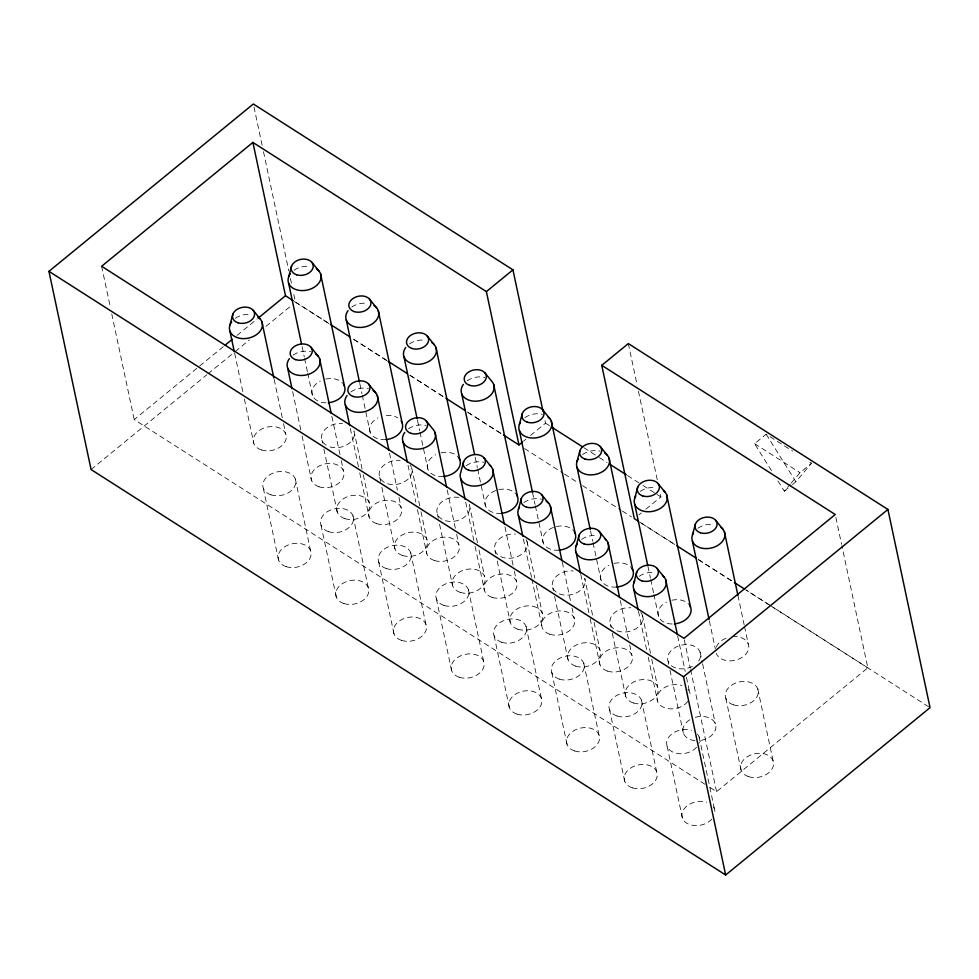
<?xml version="1.0" encoding="UTF-8"?>
<svg xmlns="http://www.w3.org/2000/svg" width="979" height="979" viewBox="0 0 979 979"><rect width="100%" height="100%" fill="white"/><g stroke="black" fill="none" stroke-linecap="round" stroke-linejoin="round"><path stroke-width="0.73" stroke-dasharray="4.89 3.67" d="M777.901 480.909L784.326 491.177L790.212 484.25M791.191 483.088L800.027 472.698L811.579 463.238L809.046 461.623M792.415 484.556L795.878 481.729L811.579 463.238M704.966 784.265L134.221 419.599L224.032 346.064M237.04 335.418L257.122 318.97M91.084 469.541L206.863 374.749M208.05 373.782L234.042 352.501M235.217 351.534L249.4 339.933M265.933 326.386L290.751 306.072M523.594 441.15L525.894 439.253M530.52 435.471L545.536 423.185L544.581 418.718M638.969 514.868L641.282 512.972M645.895 509.19L660.911 496.904L659.956 492.437M771.476 470.63L754.601 443.671L766.153 434.211L792.647 451.148M784.326 491.177L791.252 485.511M710.118 787.557L716.555 791.681L867.835 667.825L841.891 545.768M754.601 443.671L800.027 472.698M545.536 423.185L549.378 425.632M583.986 447.758L598.096 456.765M599.368 457.585L607.066 462.492M627.576 475.598L641.673 484.617M642.958 485.437L655.783 493.624M657.068 494.444L660.911 496.904M294.471 301.483L329.103 323.608M409.932 375.251L444.564 397.388M467.656 412.135L502.288 434.272M639.483 521.929L675.4 544.875M698.492 559.633L733.124 581.759M769.053 604.716L745.961 589.958L771.733 606.503M770.326 605.536L867.835 667.825M328.944 323.584L295.474 302.205L293.259 291.779M410.03 375.398L444.784 397.609M467.95 412.416L501.419 433.795M524.585 448.602L563.206 473.273M564.491 474.093L577.365 482.317M582.517 485.608L621.127 510.279M622.411 511.099L631.431 516.863M641.722 523.435L675.192 544.826M698.357 559.621L733.112 581.832M773.018 607.323L930.05 707.658M766.153 434.211L795.878 481.729M835.87 517.487L841.573 544.275M737.897 595.318L744.175 624.859M744.493 626.327L748.262 644.06M757.795 688.947L773.067 760.781M709.371 620.87L715.331 648.93M725.818 698.247L741.079 770.081M700.107 652.087L702.286 662.355M702.604 663.823L715.38 723.922M628.322 343.58L637.182 385.261M638.443 391.221L657.423 480.53M684.284 639.85L690.293 668.131M690.611 669.624L716.555 791.681M677.664 635.958L685.202 671.41M686.45 677.309L689.595 692.08M699.141 736.979L714.401 808.813M647.914 566.29L650.423 578.099M650.741 579.58L653.556 592.87M653.874 594.351L658.586 616.501A16.704 11.907 -12 0 0 674.433 623.892M668.131 661.388L668.755 664.325M669.991 670.187L683.391 733.222M642.42 615.228L650.521 653.348M651.769 659.21L657.692 687.062M638.467 611.3L646.935 651.17M648.196 657.08L657.607 701.38M667.152 746.279L682.424 818.114M620.294 600.58L628.457 638.981M629.705 644.88L631.908 655.22M641.453 700.12L656.713 771.954M590.533 530.899L592.736 541.24M593.041 542.721L600.898 579.641A16.704 11.907 -12 0 0 616.746 587.033M610.443 624.529L611.055 627.466M612.303 633.327L625.703 696.363M592.528 615.02L584.732 578.369A16.704 11.907 -12 0 1 570.047 594.889A16.704 11.907 -12 0 1 552.291 583.545A16.704 11.907 -12 0 1 573.156 570.965M594.082 622.35L600.005 650.203M580.78 574.44L588.93 612.842M590.19 618.74L599.919 664.521M609.464 709.42L624.737 781.254M562.289 562.24L570.769 602.122M572.017 608.02L574.22 618.361M583.765 663.26L599.026 735.094M532.539 492.572L535.048 504.381M535.354 505.862L543.21 542.782M552.743 587.669L553.368 590.606M554.616 596.468L568.016 659.503M527.045 541.509L534.84 578.161M536.394 585.491L542.317 613.343M523.398 539.062L531.56 577.451M531.878 578.932L542.231 627.661M551.777 672.561L567.049 744.395M504.919 526.861L513.069 565.262M514.33 571.161L516.533 581.502M526.066 626.401L541.338 698.223M475.158 457.181L477.36 467.521M477.666 469.002L485.523 505.923M495.056 550.81L495.68 553.747M497.246 561.077L510.328 622.644M477.458 542.77L469.357 504.65A16.704 11.907 -12 0 1 453.705 521.305A16.704 11.907 -12 0 1 437.209 508.419A16.704 11.907 -12 0 1 460.473 497.711M479.012 550.1L484.629 576.484M465.71 502.203L473.873 540.592M475.121 546.502L484.544 590.802M494.089 635.701L509.349 707.536M447.219 490.002L455.382 528.403M456.642 534.301L458.845 544.642M468.378 589.542L483.65 661.363M417.47 420.321L419.673 430.662M419.979 432.143L427.823 469.063A16.704 11.907 -12 0 0 443.683 476.455M437.368 513.951L438.311 518.344M439.547 524.218L452.641 585.785M419.771 505.91L411.669 467.791A16.704 11.907 -12 0 1 396.972 484.311A16.704 11.907 -12 0 1 379.228 472.967A16.704 11.907 -12 0 1 400.081 460.387M421.019 511.772L426.93 539.625M408.023 465.343L415.867 502.251M417.433 509.643L426.856 553.943M436.401 598.842L451.662 670.676M389.532 453.142L397.388 490.063M398.955 497.442L401.145 507.783M410.69 552.682L425.963 624.504M359.782 383.462L361.973 393.803M362.291 395.283L370.135 432.192A16.704 11.907 -12 0 0 385.995 439.595M379.681 477.091L380.623 481.484M381.859 487.358L394.953 548.925M362.083 469.051L353.982 430.931A16.704 11.907 -12 0 1 346.737 444.894A16.704 11.907 -12 0 1 327.255 445.837M363.331 474.913L369.242 502.765M350.335 428.472L358.498 466.873M359.746 472.784L369.169 517.083M378.714 561.983L393.974 633.805M331.844 416.283L340.007 454.684M341.267 460.583L343.458 470.923M353.003 515.823L368.275 587.645M253.977 106.98L262.213 145.724M263.486 151.684L288.817 270.914M290.408 278.366L291.669 284.326M302.095 346.603L304.285 356.943M304.604 358.424L307.43 371.714M307.736 373.183L312.448 395.332A16.704 11.907 -12 0 0 328.308 402.736M321.993 440.232L322.617 443.169M323.865 449.031L337.265 512.066M292.648 391.612L300.81 430.014M302.058 435.924L311.481 480.224M321.026 525.123L336.286 596.945M274.157 379.424L282.319 417.825M283.58 423.723L285.77 434.064M295.315 478.964L310.588 550.785M234.642 353.284L243.122 393.154M244.371 399.065L253.794 443.365M263.327 488.264L278.599 560.086M101.632 266.276L110.492 307.957M111.753 313.916L134.221 419.599M640.804 612.487A16.704 11.907 -12 0 1 636.374 628.481A16.704 11.907 -12 0 1 614.653 629.521M613.686 628.848A16.704 11.907 -12 0 1 612.573 614.739A16.704 11.907 -12 0 1 630.843 607.824M526.078 539.625A16.704 11.907 -12 0 1 514.256 557.638A16.704 11.907 -12 0 1 494.542 547.396A16.704 11.907 -12 0 1 515.456 534.106M692.263 666.381A16.704 11.907 -12 0 1 667.69 659.711A16.704 11.907 -12 0 1 688.996 644.745A16.704 11.907 -12 0 1 696.681 663.272M697.525 734.226A16.704 11.907 -12 0 1 699.067 743.22M696.595 747.234A16.704 11.907 -12 0 1 673.956 752.57A16.704 11.907 -12 0 1 669.159 736.649A16.704 11.907 -12 0 1 691.529 730.395M410.054 465.037A16.704 11.907 -12 0 1 411.241 466.836M326.203 445.225A16.704 11.907 -12 0 1 323.743 430.931A16.704 11.907 -12 0 1 342.393 423.528M713.446 806.929A16.704 11.907 -12 0 1 714.34 815.042M711.868 819.068A16.704 11.907 -12 0 1 689.228 824.404A16.704 11.907 -12 0 1 684.431 808.483A16.704 11.907 -12 0 1 706.789 802.229M695.249 717.338A16.704 11.907 -12 0 1 715.784 725.427A16.704 11.907 -12 0 1 699.251 740.626M694.98 740.626A16.704 11.907 -12 0 1 682.987 731.717A16.704 11.907 -12 0 1 691.247 718.929M639.226 576.288A16.704 11.907 -12 0 1 654.156 572.446M697.892 528.256A16.704 11.907 -12 0 1 712.822 524.414M687.845 701.38A16.704 11.907 -12 0 1 665.218 707.964A16.704 11.907 -12 0 1 659.369 692.08A16.704 11.907 -12 0 1 681.984 685.508M687.98 689.338A16.704 11.907 -12 0 1 690.122 695.151M732.402 636.656A16.704 11.907 -12 0 1 748.727 646.079A16.704 11.907 -12 0 1 734.996 660.299A16.704 11.907 -12 0 1 716.273 653.36M716.347 647.119A16.704 11.907 -12 0 1 728.119 637.476M581.538 539.429A16.704 11.907 -12 0 1 596.468 535.586M640.205 491.397A16.704 11.907 -12 0 1 655.122 487.554M658.586 616.501A16.704 11.907 -12 0 1 666.43 602.207M671.839 600.249A16.704 11.907 -12 0 1 688.947 604.447M523.851 502.57A16.704 11.907 -12 0 1 541.473 499.18M582.517 454.537A16.704 11.907 -12 0 1 600.139 451.16M600.898 579.641A16.704 11.907 -12 0 1 608.742 565.336M614.151 563.39A16.704 11.907 -12 0 1 631.259 567.587M466.163 465.71A16.704 11.907 -12 0 1 483.785 462.321M524.83 417.678A16.704 11.907 -12 0 1 542.452 414.301M559.058 550.174A16.704 11.907 -12 0 1 542.904 541.779A16.704 11.907 -12 0 1 553.686 527.338M556.464 526.531A16.704 11.907 -12 0 1 573.572 530.728M235.413 318.273A16.704 11.907 -12 0 1 250.33 314.43M294.067 270.241A16.704 11.907 -12 0 1 308.997 266.398M312.448 395.332A16.704 11.907 -12 0 1 320.304 381.039M325.701 379.093A16.704 11.907 -12 0 1 342.821 383.291M293.1 355.132A16.704 11.907 -12 0 1 310.722 351.742M351.755 307.1A16.704 11.907 -12 0 1 366.684 303.257M370.135 432.192A16.704 11.907 -12 0 1 377.992 417.898M386.264 415.5A16.704 11.907 -12 0 1 397.915 417.898M350.788 391.992A16.704 11.907 -12 0 1 368.41 388.602M409.455 343.959A16.704 11.907 -12 0 1 424.372 340.117M427.823 469.063A16.704 11.907 -12 0 1 435.679 454.758M441.088 452.812A16.704 11.907 -12 0 1 458.196 457.009M408.476 428.851A16.704 11.907 -12 0 1 426.098 425.461M467.142 380.819A16.704 11.907 -12 0 1 484.764 377.441M501.37 513.314A16.704 11.907 -12 0 1 485.217 504.919A16.704 11.907 -12 0 1 495.998 490.479M498.776 489.671A16.704 11.907 -12 0 1 515.884 493.869M386.84 360.505L352.195 338.367L386.864 360.602M559.388 679.132A16.704 11.907 -12 0 0 584.292 666.32A16.704 11.907 -12 0 0 559.633 658.267A16.704 11.907 -12 0 0 559.388 679.132M501.701 642.273A16.704 11.907 -12 0 0 526.592 629.46A16.704 11.907 -12 0 0 501.933 621.408A16.704 11.907 -12 0 0 501.701 642.273M444.013 605.414A16.704 11.907 -12 0 0 468.904 592.601A16.704 11.907 -12 0 0 444.246 584.549A16.704 11.907 -12 0 0 444.013 605.414M617.076 716.004A16.704 11.907 -12 0 0 641.979 703.179A16.704 11.907 -12 0 0 617.321 695.127A16.704 11.907 -12 0 0 617.076 716.004M386.326 568.554A16.704 11.907 -12 0 0 411.217 555.742A16.704 11.907 -12 0 0 386.558 547.689A16.704 11.907 -12 0 0 386.326 568.554M328.638 531.695A16.704 11.907 -12 0 0 353.529 518.882A16.704 11.907 -12 0 0 328.871 510.83A16.704 11.907 -12 0 0 328.638 531.695M270.95 494.836A16.704 11.907 -12 0 0 295.842 482.023A16.704 11.907 -12 0 0 271.183 473.958A16.704 11.907 -12 0 0 270.95 494.836M733.43 704.831A16.704 11.907 -12 0 0 758.321 692.018A16.704 11.907 -12 0 0 733.663 683.954A16.704 11.907 -12 0 0 733.43 704.831M575.628 666.087A16.704 11.907 -12 0 0 600.531 653.262A16.704 11.907 -12 0 0 575.872 645.21A16.704 11.907 -12 0 0 575.628 666.087M574.661 750.966A16.704 11.907 -12 0 0 599.552 738.154A16.704 11.907 -12 0 0 574.893 730.089A16.704 11.907 -12 0 0 574.661 750.966M633.315 702.946A16.704 11.907 -12 0 0 658.218 690.122A16.704 11.907 -12 0 0 633.56 682.069A16.704 11.907 -12 0 0 633.315 702.946M434.468 560.526A16.704 11.907 -12 0 0 459.371 547.714A16.704 11.907 -12 0 0 434.713 539.649A16.704 11.907 -12 0 0 434.468 560.526M748.69 776.665A16.704 11.907 -12 0 0 773.594 763.84A16.704 11.907 -12 0 0 748.935 755.788A16.704 11.907 -12 0 0 748.69 776.665M632.348 787.826A16.704 11.907 -12 0 0 657.239 775.013A16.704 11.907 -12 0 0 632.581 766.949A16.704 11.907 -12 0 0 632.348 787.826M516.973 714.107A16.704 11.907 -12 0 0 541.864 701.294A16.704 11.907 -12 0 0 517.206 693.23A16.704 11.907 -12 0 0 516.973 714.107M517.94 629.228A16.704 11.907 -12 0 0 542.843 616.403A16.704 11.907 -12 0 0 518.185 608.351A16.704 11.907 -12 0 0 517.94 629.228M459.273 677.248A16.704 11.907 -12 0 0 484.177 664.435A16.704 11.907 -12 0 0 459.518 656.371A16.704 11.907 -12 0 0 459.273 677.248M460.252 592.368A16.704 11.907 -12 0 0 485.156 579.544A16.704 11.907 -12 0 0 460.497 571.491A16.704 11.907 -12 0 0 460.252 592.368M401.586 640.388A16.704 11.907 -12 0 0 426.489 627.576A16.704 11.907 -12 0 0 401.831 619.511A16.704 11.907 -12 0 0 401.586 640.388M402.565 555.497A16.704 11.907 -12 0 0 427.456 542.684A16.704 11.907 -12 0 0 402.797 534.632A16.704 11.907 -12 0 0 402.565 555.497M343.898 603.529A16.704 11.907 -12 0 0 368.802 590.716A16.704 11.907 -12 0 0 344.143 582.652A16.704 11.907 -12 0 0 343.898 603.529M344.877 518.637A16.704 11.907 -12 0 0 369.768 505.825A16.704 11.907 -12 0 0 345.11 497.773A16.704 11.907 -12 0 0 344.877 518.637M286.211 566.67A16.704 11.907 -12 0 0 311.114 553.857A16.704 11.907 -12 0 0 286.455 545.792A16.704 11.907 -12 0 0 286.211 566.67M607.531 671.104A16.704 11.907 -12 0 0 632.434 658.292A16.704 11.907 -12 0 0 607.775 650.227A16.704 11.907 -12 0 0 607.531 671.104M549.843 634.245A16.704 11.907 -12 0 0 574.746 621.432A16.704 11.907 -12 0 0 550.088 613.368A16.704 11.907 -12 0 0 549.843 634.245M492.156 597.386A16.704 11.907 -12 0 0 517.059 584.573A16.704 11.907 -12 0 0 492.4 576.509A16.704 11.907 -12 0 0 492.156 597.386M261.405 449.948A16.704 11.907 -12 0 0 286.296 437.123A16.704 11.907 -12 0 0 261.638 429.071A16.704 11.907 -12 0 0 261.405 449.948M319.093 486.808A16.704 11.907 -12 0 0 343.984 473.983A16.704 11.907 -12 0 0 319.325 465.931A16.704 11.907 -12 0 0 319.093 486.808M376.78 523.667A16.704 11.907 -12 0 0 401.684 510.854A16.704 11.907 -12 0 0 377.013 502.79A16.704 11.907 -12 0 0 376.78 523.667"/><path stroke-width="1.47" d="M230.004 324.893L232.867 314.186M288.67 276.861L291.534 266.166M463.63 461.635L460.754 472.331A16.704 11.907 -12 0 0 480.126 485.339A16.704 11.907 -12 0 0 489.427 464.952M519.421 424.299L522.284 413.603M518.442 509.19L521.317 498.495M577.108 461.158L579.972 450.462M576.141 546.049L579.005 535.354M634.796 498.017L637.672 487.322M633.829 582.909L636.693 572.213M692.483 534.877L695.359 524.181M638.198 521.109L634.343 518.65L601.755 365.326L628.322 343.58L887.916 509.459L930.05 707.658L725.659 875.006L91.084 469.541L48.95 271.342L253.341 103.994L512.947 269.861L543.002 411.278M522.431 442.092L518.968 444.931L486.379 291.607L252.9 142.432L101.632 266.276L683.966 638.357L835.246 514.513L601.755 365.326M225.219 345.085L232.304 339.285M258.309 318.004L285.489 295.744L252.9 142.432M486.379 291.607L512.947 269.861M725.659 875.006L683.526 676.795L887.916 509.459M551.936 427.272L582.713 446.938M609.623 464.132L626.291 474.778M285.489 295.744L293.186 300.663M330.388 324.428L349.638 336.727M388.125 361.324L407.362 373.611M445.849 398.208L465.086 410.495M503.573 435.092L518.968 444.931M676.685 545.695L695.922 557.993M734.409 582.578L744.676 589.138M48.95 271.342L683.526 676.795M715.649 520.29L722.783 529.076M657.961 483.43L665.096 492.204M600.274 446.571L607.408 455.345M542.586 409.712L549.721 418.486M656.995 568.322L664.117 577.096M484.899 372.852L492.033 381.626A16.704 11.907 -12 0 1 477.519 401.084A16.704 11.907 -12 0 1 463.422 384.38M599.307 531.45L606.429 540.237M427.211 335.993L434.333 344.767M541.62 494.591L548.742 503.377M369.524 299.133L376.646 307.908M483.92 457.731L491.054 466.518M311.836 262.274L318.958 271.048M426.232 420.872L433.367 429.659A16.704 11.907 -12 0 1 418.853 449.104A16.704 11.907 -12 0 1 404.755 432.4M368.545 384.013L375.679 392.799M310.857 347.153L317.991 355.94M253.169 310.294L260.304 319.081M724.399 531.817L737.897 595.318M692.41 541.118L709.053 619.389M666.711 494.958L690.562 607.2M665.732 579.849L677.358 634.49M634.722 504.258L647.596 564.81M609.024 458.099L632.875 570.341M633.756 589.15L638.149 609.819M608.045 542.99L619.658 597.631M577.035 467.399L590.227 529.431M551.336 421.239L575.187 533.482M576.068 552.291L580.461 572.96M550.357 506.131L561.97 560.771M519.347 430.54L532.539 492.572M493.649 384.38L517.499 496.61M518.38 515.431L522.774 536.1M492.67 469.271L504.283 523.912M461.66 393.68L474.534 454.232M435.961 347.521L459.812 459.751M460.693 478.572L465.086 499.241M434.982 432.412L446.595 487.052M403.972 356.821L417.152 418.841M378.273 310.661L402.124 422.891M402.993 441.713L407.399 462.382M377.294 395.553L388.908 450.193M346.285 319.962L359.464 381.981M320.574 273.802L344.437 386.032M345.306 404.853L349.699 425.522M319.607 358.681L331.22 413.334M288.597 283.102L301.459 343.653M287.618 367.994L292.011 388.663M261.919 321.822L273.851 377.943M229.93 331.135L234.324 351.804M662.489 575.53A16.704 11.907 -12 0 1 662 591.328A16.704 11.907 -12 0 1 640.547 595.44A16.704 11.907 -12 0 1 634.833 580.841M721.144 527.51A16.704 11.907 -12 0 1 720.654 543.296A16.704 11.907 -12 0 1 699.214 547.408A16.704 11.907 -12 0 1 693.499 532.809M604.802 538.67A16.704 11.907 -12 0 1 604.312 554.469A16.704 11.907 -12 0 1 582.86 558.581A16.704 11.907 -12 0 1 577.145 543.981M663.456 490.65A16.704 11.907 -12 0 1 662.967 506.437A16.704 11.907 -12 0 1 641.526 510.548A16.704 11.907 -12 0 1 635.812 495.949M689.608 605.316A16.704 11.907 -12 0 1 674.433 623.892M546.147 501.138A16.704 11.907 -12 0 1 547.237 517.01A16.704 11.907 -12 0 1 525.576 521.868A16.704 11.907 -12 0 1 519.457 507.122M604.814 453.106A16.704 11.907 -12 0 1 605.903 468.978A16.704 11.907 -12 0 1 584.243 473.836A16.704 11.907 -12 0 1 578.124 459.09M631.92 568.456A16.704 11.907 -12 0 1 616.746 587.033M548.081 416.932A16.704 11.907 -12 0 1 547.591 432.718A16.704 11.907 -12 0 1 526.151 436.83A16.704 11.907 -12 0 1 520.424 422.23M574.232 531.597A16.704 11.907 -12 0 1 559.058 550.174M257.697 316.829A16.704 11.907 -12 0 1 258.493 333.007A16.704 11.907 -12 0 1 236.331 337.265A16.704 11.907 -12 0 1 231.693 321.822M316.364 268.809A16.704 11.907 -12 0 1 317.147 284.987A16.704 11.907 -12 0 1 294.997 289.233A16.704 11.907 -12 0 1 290.347 273.802M343.47 384.16A16.704 11.907 -12 0 1 328.308 402.736M315.397 353.7A16.704 11.907 -12 0 1 316.18 369.866A16.704 11.907 -12 0 1 294.03 374.125A16.704 11.907 -12 0 1 289.38 358.681M374.051 305.668A16.704 11.907 -12 0 1 374.847 321.846A16.704 11.907 -12 0 1 352.685 326.093A16.704 11.907 -12 0 1 348.034 310.661M401.157 421.019A16.704 11.907 -12 0 1 385.995 439.595M373.085 390.56A16.704 11.907 -12 0 1 373.868 406.726A16.704 11.907 -12 0 1 351.718 410.984A16.704 11.907 -12 0 1 347.068 395.54M431.739 342.528A16.704 11.907 -12 0 1 432.534 358.706A16.704 11.907 -12 0 1 410.372 362.952A16.704 11.907 -12 0 1 405.722 347.521M458.845 457.878A16.704 11.907 -12 0 1 443.683 476.455M516.533 494.738A16.704 11.907 -12 0 1 501.37 513.314M700.413 532.772A11.185 7.979 -12 0 0 717.093 524.181A11.185 7.979 -12 0 0 700.572 518.784A11.185 7.979 -12 0 0 700.413 532.772M641.747 580.792A11.185 7.979 -12 0 0 658.426 572.213A11.185 7.979 -12 0 0 641.906 566.817A11.185 7.979 -12 0 0 641.747 580.792M642.713 495.912A11.185 7.979 -12 0 0 659.405 487.322A11.185 7.979 -12 0 0 642.885 481.925A11.185 7.979 -12 0 0 642.713 495.912M584.059 543.932A11.185 7.979 -12 0 0 600.739 535.354A11.185 7.979 -12 0 0 584.218 529.957A11.185 7.979 -12 0 0 584.059 543.932M585.026 459.053A11.185 7.979 -12 0 0 601.718 450.462A11.185 7.979 -12 0 0 585.185 445.066A11.185 7.979 -12 0 0 585.026 459.053M526.372 507.073A11.185 7.979 -12 0 0 543.051 498.495A11.185 7.979 -12 0 0 526.531 493.098A11.185 7.979 -12 0 0 526.372 507.073M527.338 422.194A11.185 7.979 -12 0 0 544.018 413.603A11.185 7.979 -12 0 0 527.497 408.206A11.185 7.979 -12 0 0 527.338 422.194M468.684 470.214A11.185 7.979 -12 0 0 485.364 461.635A11.185 7.979 -12 0 0 468.843 456.226A11.185 7.979 -12 0 0 468.684 470.214M296.588 274.756A11.185 7.979 -12 0 0 313.268 266.166A11.185 7.979 -12 0 0 296.747 260.769A11.185 7.979 -12 0 0 296.588 274.756M237.921 322.776A11.185 7.979 -12 0 0 254.601 314.198A11.185 7.979 -12 0 0 238.081 308.789A11.185 7.979 -12 0 0 237.921 322.776M354.276 311.616A11.185 7.979 -12 0 0 370.955 303.025A11.185 7.979 -12 0 0 354.435 297.628A11.185 7.979 -12 0 0 354.276 311.616M295.609 359.636A11.185 7.979 -12 0 0 312.301 351.057A11.185 7.979 -12 0 0 295.768 345.648A11.185 7.979 -12 0 0 295.609 359.636M411.963 348.475A11.185 7.979 -12 0 0 428.643 339.884A11.185 7.979 -12 0 0 412.122 334.488A11.185 7.979 -12 0 0 411.963 348.475M353.297 396.495A11.185 7.979 -12 0 0 369.989 387.917A11.185 7.979 -12 0 0 353.468 382.508A11.185 7.979 -12 0 0 353.297 396.495M469.651 385.334A11.185 7.979 -12 0 0 486.33 376.744A11.185 7.979 -12 0 0 469.81 371.347A11.185 7.979 -12 0 0 469.651 385.334M410.996 433.354A11.185 7.979 -12 0 0 427.676 424.776A11.185 7.979 -12 0 0 411.156 419.367A11.185 7.979 -12 0 0 410.996 433.354"/></g></svg>
